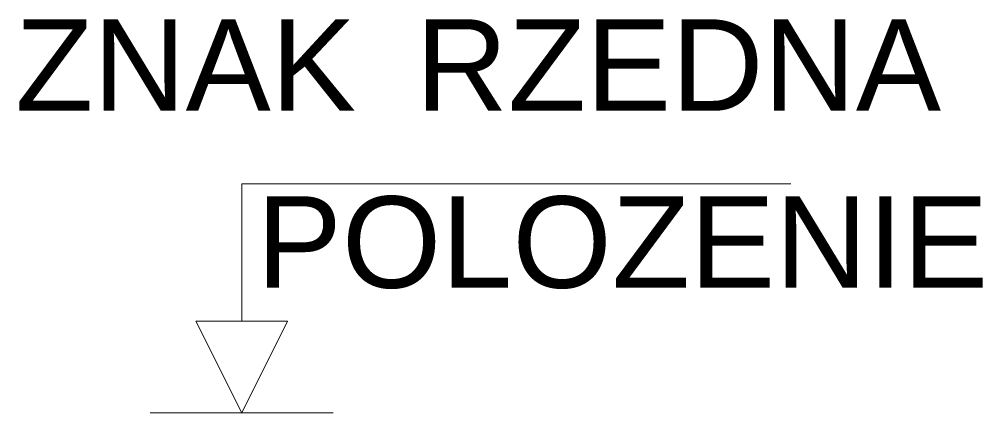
# Model space of a CAD drawing. Header units: millimetres. Extents: x -389 to 1296, y 0 to 688.
import ezdxf
from ezdxf.enums import TextEntityAlignment as Align

# ---------------------------------------------------------------- set-up
doc = ezdxf.new("R2010")
doc.units = ezdxf.units.MM
doc.header["$LTSCALE"] = 10
doc.header["$MEASUREMENT"] = 0
doc.layers.add('G-Opisy', color=2, linetype='Continuous', lineweight=18)
doc.styles.add('Arial-GG', font='arial.ttf')

msp = doc.modelspace()

# ---------------------------------------------------------------- linework, layer by layer
at = {"layer": 'G-Opisy'}
for p, q in [((0, 400), (960, 400)), ((-80, 160), (80, 160)), ((-160, 0), (160, 0))]:
    msp.add_line(p, q, dxfattribs=at)
at = {"layer": 'G-Opisy', "ltscale": 0.04}
for points in [[(0, 160), (0, 320), (0, 400)], [(-80, 160), (0, 0), (80, 160)]]:
    msp.add_lwpolyline(points, dxfattribs=at)

# ---------------------------------------------------------------- texts
at = {"layer": 'G-Opisy', "ltscale": 2, "style": 'Arial-GG'}
msp.add_attdef('ZNAK', text='%%p', height=160, dxfattribs=at).set_placement((200, 480), align=Align.BOTTOM_RIGHT)
msp.add_attdef('RZEDNA', text='0,000', height=160, dxfattribs=at).set_placement((304, 480), align=Align.BOTTOM_LEFT)
msp.add_attdef('POLOZENIE', text='góra  fund.', height=160, dxfattribs=at).set_placement((26.1, 378.4), align=Align.TOP_LEFT)

doc.saveas('drawing.dxf')
